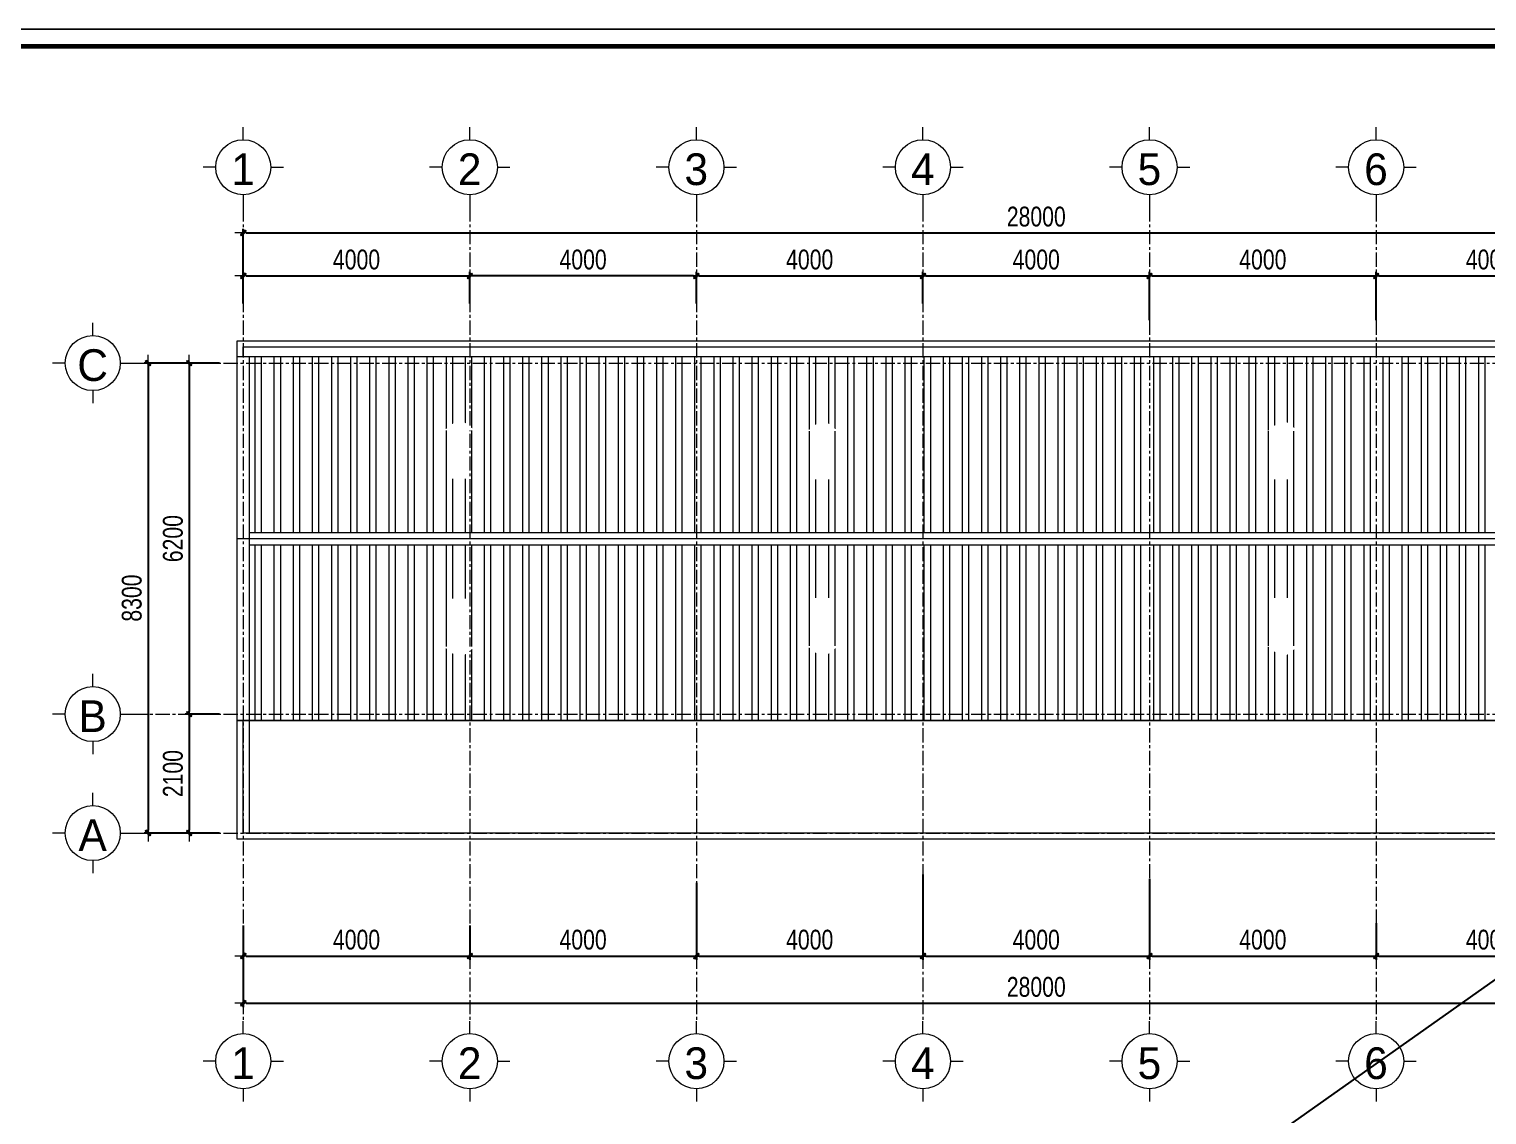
# Model space of a CAD drawing. Header units: millimetres. Extents: x 5243337 to 5938936, y 490824 to 785930.
# Drawn here: x 5692584 to 5718318, y 619977 to 639154 of the extents above; entities that cross this region are included whole.
import ezdxf
from ezdxf.enums import TextEntityAlignment as Align

# ---------------------------------------------------------------- set-up
doc = ezdxf.new("R2010")
doc.units = ezdxf.units.MM
doc.header["$MEASUREMENT"] = 0
doc.header["$PDMODE"] = 32
doc.linetypes.add('CENTER', pattern=[2, 1.25, -0.25, 0.25, -0.25])
doc.layers.get('0').update_dxf_attribs({"lineweight": 0})
doc.layers.get('Defpoints').update_dxf_attribs({"lineweight": 0})
for name, color, linetype, lineweight in [('dim', 144, 'Continuous', 13), ('hatch1', 136, 'Continuous', 9), ('Khungten_LCDI', 7, 'Continuous', 25), ('LC Dim', 8, 'Continuous', 18), ('LC Hatch', 252, 'Continuous', 9), ('LC ISO', 153, 'Continuous', 13), ('LC Net manh', 9, 'Continuous', 5), ('LC Net thay', 7, 'Continuous', 25), ('LC Text1', 3, 'Continuous', 20), ('text', 1, 'Continuous', 20), ('thay1', 63, 'Continuous', 18), ('truc', 76, 'CENTER', 9)]:
    doc.layers.add(name, color=color, linetype=linetype, lineweight=lineweight)
doc.layers.add('KCS_Plotter', color=11, linetype='Continuous', plot=False)
doc.layers.add('KICHTHUOC', color=9, linetype='Continuous')
doc.styles.add('EG Hai', font='VHAVANB.TTF')
doc.styles.add('HOATBIF', font='hoatbif.shx', dxfattribs={"width": 0.8})
doc.styles.add('Khungten', font='VHAVAN.TTF', dxfattribs={"width": 0.9, "height": 5000})
doc.styles.add('Title', font='VHBLACK.TTF')
doc.dimstyles.new('1-100', dxfattribs={"dimscale": 100, "dimtxt": 2.5, "dimasz": 0.35, "dimexe": 0.5, "dimexo": 0, "dimgap": 0.8, "dimtad": 1, "dimdec": 0, "dimzin": 0, "dimdsep": 46, "dimtxsty": 'HOATBIF', "dimblk1": 'DOT', "dimblk2": 'DOT', "dimsah": 1, "dimcen": -1, "dimdle": 1, "dimclrd": 256, "dimclre": 256, "dimclrt": 4, "dimadec": 3, "dimazin": 2, "dimtfac": 0.3333333333333333, "dimtdec": 0, "dimtix": 1, "dimtmove": 2, "dimatfit": 3, "dimldrblk": 'DOT', "dimfxl": 1, "dimtvp": 0.8333333333333334, "dimtolj": 1, "dimtzin": 0, "dimarcsym": 0})

# ---------------------------------------------------------------- blocks, each defined once
blk = doc.blocks.new('DOT')
at = {"layer": 'dim'}
for p, q in [((-3, 0), (3, 0)), ((-1, -1), (1, 1))]:
    blk.add_line(p, q, dxfattribs=at)
blk.add_lwpolyline([(0.5, 1), (-1, -0.5), (-0.5, -1), (1, 0.5)], close=True, dxfattribs=at)
blk = doc.blocks.new('*D790')
at = {"layer": 'Defpoints', "color": 0, "ltscale": 300, "transparency": 16777216}
for p in [(5700363.567401103, 634795.7116211415), (5696363.567401103, 634309.7116211415), (5700363.567401103, 634309.7116211415)]:
    blk.add_point(p, dxfattribs=at)
at = {"layer": 'LC Dim', "lineweight": -2, "ltscale": 300, "transparency": 16777216}
for p, q in [((5696363.567401103, 634309.7116211415), (5696363.567401103, 634865.7116211415)), ((5700363.567401103, 634309.7116211415), (5700363.567401103, 634865.7116211415)), ((5696412.567401103, 634795.7116211415), (5700314.567401103, 634795.7116211415))]:
    blk.add_line(p, q, dxfattribs=at)
at = {"layer": 'LC Dim', "lineweight": -2, "ltscale": 300, "transparency": 16777216, "xscale": 49, "yscale": 49, "zscale": 49, "rotation": 180}
blk.add_blockref('DOT', (5696363.567401103, 634795.7116211415), dxfattribs=at)
at = {"layer": 'LC Dim', "lineweight": -2, "ltscale": 300, "transparency": 16777216, "xscale": 49, "yscale": 49, "zscale": 49}
blk.add_blockref('DOT', (5700363.567401103, 634795.7116211415), dxfattribs=at)
at = {"layer": 'LC Dim', "color": 4, "ltscale": 300, "transparency": 16777216, "insert": (5698363.567401103, 635082.7116211415), "char_height": 350, "attachment_point": 5, "style": 'HOATBIF'}
blk.add_mtext('\\A1;4000', dxfattribs=at)
blk = doc.blocks.new('_Dot')
at = {"color": 0, "linetype": 'ByBlock', "lineweight": -2}
blk.add_line((-0.5, 0), (-1, 0), dxfattribs=at)
at = {"color": 0, "linetype": 'ByBlock', "const_width": 0.5}
blk.add_lwpolyline([(-0.25, 0, 1), (0.25, 0, 1)], format="xyb", close=True, dxfattribs=at)
blk = doc.blocks.new('*D791')
at = {"layer": 'Defpoints', "color": 0, "ltscale": 300, "transparency": 16777216}
for p in [(5700363.567401103, 634795.7116211415), (5700363.567401103, 634309.7116211415), (5704363.567401102, 634309.7116211415)]:
    blk.add_point(p, dxfattribs=at)
at = {"layer": 'LC Dim', "lineweight": -2, "ltscale": 300, "transparency": 16777216}
for p, q in [((5700363.567401103, 634309.7116211415), (5700363.567401103, 634865.7116211415)), ((5704363.567401102, 634309.7116211415), (5704363.567401102, 634865.7116211415)), ((5704314.567401102, 634795.7116211415), (5700412.567401103, 634795.7116211415))]:
    blk.add_line(p, q, dxfattribs=at)
at = {"layer": 'LC Dim', "lineweight": -2, "ltscale": 300, "transparency": 16777216, "xscale": 49, "yscale": 49, "zscale": 49, "rotation": 180}
blk.add_blockref('DOT', (5700363.567401103, 634795.7116211415), dxfattribs=at)
at = {"layer": 'LC Dim', "lineweight": -2, "ltscale": 300, "transparency": 16777216, "xscale": 49, "yscale": 49, "zscale": 49}
blk.add_blockref('DOT', (5704363.567401102, 634795.7116211415), dxfattribs=at)
at = {"layer": 'LC Dim', "color": 4, "ltscale": 300, "transparency": 16777216, "insert": (5702363.567401102, 635082.7116211415), "char_height": 350, "attachment_point": 5, "style": 'HOATBIF'}
blk.add_mtext('\\A1;4000', dxfattribs=at)
blk = doc.blocks.new('*D792')
at = {"layer": 'Defpoints', "color": 0, "ltscale": 300, "transparency": 16777216}
for p in [(5695944.170315268, 633255.2116211418), (5695409.670315317, 627055.2116211418), (5695944.170315268, 627055.2116211418)]:
    blk.add_point(p, dxfattribs=at)
at = {"layer": 'LC Dim', "lineweight": -2, "ltscale": 300, "transparency": 16777216}
for p, q in [((5695944.170315268, 633255.2116211418), (5695339.670315317, 633255.2116211418)), ((5695409.670315317, 633206.2116211418), (5695409.670315317, 627104.2116211418)), ((5695944.170315268, 627055.2116211418), (5695339.670315317, 627055.2116211418))]:
    blk.add_line(p, q, dxfattribs=at)
at = {"layer": 'LC Dim', "lineweight": -2, "ltscale": 300, "transparency": 16777216, "xscale": 49, "yscale": 49, "zscale": 49}
for p, rotation in [((5695409.670315317, 633255.2116211418), 90), ((5695409.670315317, 627055.2116211418), 270)]:
    blk.add_blockref('DOT', p, dxfattribs=dict(at, rotation=rotation))
at = {"layer": 'LC Dim', "color": 4, "ltscale": 300, "transparency": 16777216, "insert": (5695122.670315316, 630155.21162114), "char_height": 350, "attachment_point": 5, "rotation": 90, "style": 'HOATBIF'}
blk.add_mtext('\\A1;6200', dxfattribs=at)
blk = doc.blocks.new('*D793')
at = {"layer": 'Defpoints', "color": 0, "ltscale": 300, "transparency": 16777216}
for p in [(5695944.170315268, 627055.2116211418), (5695409.670315315, 624955.2116211418), (5695944.170315268, 624955.2116211418)]:
    blk.add_point(p, dxfattribs=at)
at = {"layer": 'LC Dim', "lineweight": -2, "ltscale": 300, "transparency": 16777216}
for p, q in [((5695944.170315268, 627055.2116211418), (5695339.670315315, 627055.2116211418)), ((5695409.670315315, 627006.2116211418), (5695409.670315315, 625004.2116211418)), ((5695944.170315268, 624955.2116211418), (5695339.670315315, 624955.2116211418))]:
    blk.add_line(p, q, dxfattribs=at)
at = {"layer": 'LC Dim', "lineweight": -2, "ltscale": 300, "transparency": 16777216, "xscale": 49, "yscale": 49, "zscale": 49}
for p, rotation in [((5695409.670315315, 627055.2116211418), 90), ((5695409.670315315, 624955.2116211418), 270)]:
    blk.add_blockref('DOT', p, dxfattribs=dict(at, rotation=rotation))
at = {"layer": 'LC Dim', "color": 4, "ltscale": 300, "transparency": 16777216, "insert": (5695122.670315314, 626005.21162114), "char_height": 350, "attachment_point": 5, "rotation": 90, "style": 'HOATBIF'}
blk.add_mtext('\\A1;2100', dxfattribs=at)
blk = doc.blocks.new('*D794')
at = {"layer": 'Defpoints', "color": 0, "ltscale": 300, "transparency": 16777216}
for p in [(5695944.170315268, 633255.2116211418), (5694683.670315315, 624955.2116211418), (5695944.170315268, 624955.2116211418)]:
    blk.add_point(p, dxfattribs=at)
at = {"layer": 'LC Dim', "lineweight": -2, "ltscale": 300, "transparency": 16777216}
for p, q in [((5695944.170315268, 633255.2116211418), (5694613.670315315, 633255.2116211418)), ((5694683.670315315, 633206.2116211418), (5694683.670315315, 625004.2116211418)), ((5695944.170315268, 624955.2116211418), (5694613.670315315, 624955.2116211418))]:
    blk.add_line(p, q, dxfattribs=at)
at = {"layer": 'LC Dim', "lineweight": -2, "ltscale": 300, "transparency": 16777216, "xscale": 49, "yscale": 49, "zscale": 49}
for p, rotation in [((5694683.670315315, 633255.2116211418), 90), ((5694683.670315315, 624955.2116211418), 270)]:
    blk.add_blockref('DOT', p, dxfattribs=dict(at, rotation=rotation))
at = {"layer": 'LC Dim', "color": 4, "ltscale": 300, "transparency": 16777216, "insert": (5694396.670315314, 629105.21162114), "char_height": 350, "attachment_point": 5, "rotation": 90, "style": 'HOATBIF'}
blk.add_mtext('\\A1;8300', dxfattribs=at)
blk = doc.blocks.new('*D798')
at = {"layer": 'Defpoints', "color": 0, "ltscale": 300, "transparency": 16777216}
for p in [(5724363.567401103, 635554.3436689046), (5696363.567401103, 634309.7116211415), (5724363.567401103, 634309.7116211415)]:
    blk.add_point(p, dxfattribs=at)
at = {"layer": 'LC Dim', "lineweight": -2, "ltscale": 300, "transparency": 16777216}
for p, q in [((5696363.567401103, 634309.7116211415), (5696363.567401103, 635624.3436689046)), ((5696412.567401103, 635554.3436689046), (5724314.567401103, 635554.3436689046)), ((5724363.567401103, 634309.7116211415), (5724363.567401103, 635624.3436689046))]:
    blk.add_line(p, q, dxfattribs=at)
at = {"layer": 'LC Dim', "lineweight": -2, "ltscale": 300, "transparency": 16777216, "xscale": 49, "yscale": 49, "zscale": 49, "rotation": 180}
blk.add_blockref('DOT', (5696363.567401103, 635554.3436689046), dxfattribs=at)
at = {"layer": 'LC Dim', "lineweight": -2, "ltscale": 300, "transparency": 16777216, "xscale": 49, "yscale": 49, "zscale": 49}
blk.add_blockref('DOT', (5724363.567401103, 635554.3436689046), dxfattribs=at)
at = {"layer": 'LC Dim', "color": 4, "ltscale": 300, "transparency": 16777216, "insert": (5710363.567401103, 635841.3436689046), "char_height": 350, "attachment_point": 5, "style": 'HOATBIF'}
blk.add_mtext('\\A1;28000', dxfattribs=at)
blk = doc.blocks.new('*D799')
at = {"layer": 'Defpoints', "color": 0, "ltscale": 300, "transparency": 16777216}
for p in [(5708363.567401103, 634795.711619585), (5704363.567401102, 634309.7116211415), (5708363.567401103, 634309.7116211415)]:
    blk.add_point(p, dxfattribs=at)
at = {"layer": 'LC Dim', "lineweight": -2, "ltscale": 300, "transparency": 16777216}
for p, q in [((5704363.567401102, 634309.7116211415), (5704363.567401102, 634865.711619585)), ((5708363.567401103, 634309.7116211415), (5708363.567401103, 634865.711619585)), ((5704412.567401102, 634795.711619585), (5708314.567401103, 634795.711619585))]:
    blk.add_line(p, q, dxfattribs=at)
at = {"layer": 'LC Dim', "lineweight": -2, "ltscale": 300, "transparency": 16777216, "xscale": 49, "yscale": 49, "zscale": 49, "rotation": 180}
blk.add_blockref('DOT', (5704363.567401102, 634795.711619585), dxfattribs=at)
at = {"layer": 'LC Dim', "lineweight": -2, "ltscale": 300, "transparency": 16777216, "xscale": 49, "yscale": 49, "zscale": 49}
blk.add_blockref('DOT', (5708363.567401103, 634795.711619585), dxfattribs=at)
at = {"layer": 'LC Dim', "color": 4, "ltscale": 300, "transparency": 16777216, "insert": (5706363.567401102, 635082.711619585), "char_height": 350, "attachment_point": 5, "style": 'HOATBIF'}
blk.add_mtext('\\A1;4000', dxfattribs=at)
blk = doc.blocks.new('*D800')
at = {"layer": 'Defpoints', "color": 0, "ltscale": 300, "transparency": 16777216}
for p in [(5712363.567401103, 634795.711619585), (5708363.567401103, 634309.7116211415), (5712363.567401103, 634016.3436689046)]:
    blk.add_point(p, dxfattribs=at)
at = {"layer": 'LC Dim', "lineweight": -2, "ltscale": 300, "transparency": 16777216}
for p, q in [((5708363.567401103, 634309.7116211415), (5708363.567401103, 634865.711619585)), ((5712363.567401103, 634016.3436689046), (5712363.567401103, 634865.711619585)), ((5708412.567401103, 634795.711619585), (5712314.567401103, 634795.711619585))]:
    blk.add_line(p, q, dxfattribs=at)
at = {"layer": 'LC Dim', "lineweight": -2, "ltscale": 300, "transparency": 16777216, "xscale": 49, "yscale": 49, "zscale": 49, "rotation": 180}
blk.add_blockref('DOT', (5708363.567401103, 634795.711619585), dxfattribs=at)
at = {"layer": 'LC Dim', "lineweight": -2, "ltscale": 300, "transparency": 16777216, "xscale": 49, "yscale": 49, "zscale": 49}
blk.add_blockref('DOT', (5712363.567401103, 634795.711619585), dxfattribs=at)
at = {"layer": 'LC Dim', "color": 4, "ltscale": 300, "transparency": 16777216, "insert": (5710363.567401103, 635082.711619585), "char_height": 350, "attachment_point": 5, "style": 'HOATBIF'}
blk.add_mtext('\\A1;4000', dxfattribs=at)
blk = doc.blocks.new('*D801')
at = {"layer": 'Defpoints', "color": 0, "ltscale": 300, "transparency": 16777216}
for p in [(5716363.567401103, 634795.711619585), (5712363.567401103, 634016.3436689046), (5716363.567401103, 634016.3436689046)]:
    blk.add_point(p, dxfattribs=at)
at = {"layer": 'LC Dim', "lineweight": -2, "ltscale": 300, "transparency": 16777216}
for p, q in [((5712363.567401103, 634016.3436689046), (5712363.567401103, 634865.711619585)), ((5716363.567401103, 634016.3436689046), (5716363.567401103, 634865.711619585)), ((5712412.567401103, 634795.711619585), (5716314.567401103, 634795.711619585))]:
    blk.add_line(p, q, dxfattribs=at)
at = {"layer": 'LC Dim', "lineweight": -2, "ltscale": 300, "transparency": 16777216, "xscale": 49, "yscale": 49, "zscale": 49, "rotation": 180}
blk.add_blockref('DOT', (5712363.567401103, 634795.711619585), dxfattribs=at)
at = {"layer": 'LC Dim', "lineweight": -2, "ltscale": 300, "transparency": 16777216, "xscale": 49, "yscale": 49, "zscale": 49}
blk.add_blockref('DOT', (5716363.567401103, 634795.711619585), dxfattribs=at)
at = {"layer": 'LC Dim', "color": 4, "ltscale": 300, "transparency": 16777216, "insert": (5714363.567401103, 635082.711619585), "char_height": 350, "attachment_point": 5, "style": 'HOATBIF'}
blk.add_mtext('\\A1;4000', dxfattribs=at)
blk = doc.blocks.new('*D802')
at = {"layer": 'Defpoints', "color": 0, "ltscale": 300, "transparency": 16777216}
for p in [(5720363.567401103, 634795.711619585), (5720363.567401103, 634212.3436689046), (5716363.567401103, 634016.3436689046)]:
    blk.add_point(p, dxfattribs=at)
at = {"layer": 'LC Dim', "lineweight": -2, "ltscale": 300, "transparency": 16777216}
for p, q in [((5716363.567401103, 634016.3436689046), (5716363.567401103, 634865.711619585)), ((5720363.567401103, 634212.3436689046), (5720363.567401103, 634865.711619585)), ((5716412.567401103, 634795.711619585), (5720314.567401103, 634795.711619585))]:
    blk.add_line(p, q, dxfattribs=at)
at = {"layer": 'LC Dim', "lineweight": -2, "ltscale": 300, "transparency": 16777216, "xscale": 49, "yscale": 49, "zscale": 49, "rotation": 180}
blk.add_blockref('DOT', (5716363.567401103, 634795.711619585), dxfattribs=at)
at = {"layer": 'LC Dim', "lineweight": -2, "ltscale": 300, "transparency": 16777216, "xscale": 49, "yscale": 49, "zscale": 49}
blk.add_blockref('DOT', (5720363.567401103, 634795.711619585), dxfattribs=at)
at = {"layer": 'LC Dim', "color": 4, "ltscale": 300, "transparency": 16777216, "insert": (5718363.567401103, 635082.711619585), "char_height": 350, "attachment_point": 5, "style": 'HOATBIF'}
blk.add_mtext('\\A1;4000', dxfattribs=at)
blk = doc.blocks.new('TTRUC')
at = {"layer": 'LC ISO'}
for p, q in [((0, 6.94551799677526), (0, 10.13175513561828)), ((-6.94551799677526, 0), (-10.13175513561828, 0)), ((6.94551799677526, 0), (10.13175513561828, 0)), ((0, -6.94551799677526), (0, -10.13175513561828))]:
    blk.add_line(p, q, dxfattribs=at)
at = {"layer": 'LC Net manh'}
blk.add_circle((0, 0), 6.94551799677526, dxfattribs=at)
blk = doc.blocks.new('*D804')
at = {"layer": 'Defpoints', "color": 0, "ltscale": 300, "transparency": 16777216}
for p in [(5696363.567401103, 623321.2116211415), (5700363.567401103, 623321.2116211415), (5700363.567401103, 622782.7116211415)]:
    blk.add_point(p, dxfattribs=at)
at = {"layer": 'LC Dim', "lineweight": -2, "ltscale": 300, "transparency": 16777216}
for p, q in [((5696363.567401103, 623321.2116211415), (5696363.567401103, 622712.7116211415)), ((5700363.567401103, 623321.2116211415), (5700363.567401103, 622712.7116211415)), ((5696412.567401103, 622782.7116211415), (5700314.567401103, 622782.7116211415))]:
    blk.add_line(p, q, dxfattribs=at)
at = {"layer": 'LC Dim', "lineweight": -2, "ltscale": 300, "transparency": 16777216, "xscale": 49, "yscale": 49, "zscale": 49, "rotation": 180}
blk.add_blockref('DOT', (5696363.567401103, 622782.7116211415), dxfattribs=at)
at = {"layer": 'LC Dim', "lineweight": -2, "ltscale": 300, "transparency": 16777216, "xscale": 49, "yscale": 49, "zscale": 49}
blk.add_blockref('DOT', (5700363.567401103, 622782.7116211415), dxfattribs=at)
at = {"layer": 'LC Dim', "color": 4, "ltscale": 300, "transparency": 16777216, "insert": (5698363.567401103, 623069.7116211415), "char_height": 350, "attachment_point": 5, "style": 'HOATBIF'}
blk.add_mtext('\\A1;4000', dxfattribs=at)
blk = doc.blocks.new('*D805')
at = {"layer": 'Defpoints', "color": 0, "transparency": 16777216}
for p in [(5704363.567401103, 624073.7116211415), (5700363.567401103, 623321.2116211415), (5704363.567401103, 622782.7116211415)]:
    blk.add_point(p, dxfattribs=at)
at = {"layer": 'LC Dim', "lineweight": -2, "transparency": 16777216}
for p, q in [((5704363.567401103, 624073.7116211415), (5704363.567401103, 622712.7116211415)), ((5700363.567401103, 623321.2116211415), (5700363.567401103, 622712.7116211415)), ((5700412.567401103, 622782.7116211415), (5704314.567401103, 622782.7116211415))]:
    blk.add_line(p, q, dxfattribs=at)
at = {"layer": 'LC Dim', "lineweight": -2, "transparency": 16777216, "xscale": 49, "yscale": 49, "zscale": 49, "rotation": 180}
blk.add_blockref('DOT', (5700363.567401103, 622782.7116211415), dxfattribs=at)
at = {"layer": 'LC Dim', "lineweight": -2, "transparency": 16777216, "xscale": 49, "yscale": 49, "zscale": 49}
blk.add_blockref('DOT', (5704363.567401103, 622782.7116211415), dxfattribs=at)
at = {"layer": 'LC Dim', "color": 4, "transparency": 16777216, "insert": (5702363.567401103, 623069.7116211415), "char_height": 350, "attachment_point": 5, "style": 'HOATBIF'}
blk.add_mtext('\\A1;4000', dxfattribs=at)
blk = doc.blocks.new('*D806')
at = {"layer": 'Defpoints', "color": 0, "transparency": 16777216}
for p in [(5704363.567401103, 624073.7116211415), (5708363.567401103, 624222.2116211415), (5708363.567401103, 622782.7116211415)]:
    blk.add_point(p, dxfattribs=at)
at = {"layer": 'LC Dim', "lineweight": -2, "transparency": 16777216}
for p, q in [((5704363.567401103, 624073.7116211415), (5704363.567401103, 622712.7116211415)), ((5708363.567401103, 624222.2116211415), (5708363.567401103, 622712.7116211415)), ((5704412.567401103, 622782.7116211415), (5708314.567401103, 622782.7116211415))]:
    blk.add_line(p, q, dxfattribs=at)
at = {"layer": 'LC Dim', "lineweight": -2, "transparency": 16777216, "xscale": 49, "yscale": 49, "zscale": 49, "rotation": 180}
blk.add_blockref('DOT', (5704363.567401103, 622782.7116211415), dxfattribs=at)
at = {"layer": 'LC Dim', "lineweight": -2, "transparency": 16777216, "xscale": 49, "yscale": 49, "zscale": 49}
blk.add_blockref('DOT', (5708363.567401103, 622782.7116211415), dxfattribs=at)
at = {"layer": 'LC Dim', "color": 4, "transparency": 16777216, "insert": (5706363.567401103, 623069.7116211415), "char_height": 350, "attachment_point": 5, "style": 'HOATBIF'}
blk.add_mtext('\\A1;4000', dxfattribs=at)
blk = doc.blocks.new('*D807')
at = {"layer": 'Defpoints', "color": 0, "transparency": 16777216}
for p in [(5708363.567401103, 624222.2116211415), (5712363.567401103, 624145.4564612103), (5712363.567401103, 622782.7116211415)]:
    blk.add_point(p, dxfattribs=at)
at = {"layer": 'LC Dim', "lineweight": -2, "transparency": 16777216}
for p, q in [((5708363.567401103, 624222.2116211415), (5708363.567401103, 622712.7116211415)), ((5712363.567401103, 624145.4564612103), (5712363.567401103, 622712.7116211415)), ((5708412.567401103, 622782.7116211415), (5712314.567401103, 622782.7116211415))]:
    blk.add_line(p, q, dxfattribs=at)
at = {"layer": 'LC Dim', "lineweight": -2, "transparency": 16777216, "xscale": 49, "yscale": 49, "zscale": 49, "rotation": 180}
blk.add_blockref('DOT', (5708363.567401103, 622782.7116211415), dxfattribs=at)
at = {"layer": 'LC Dim', "lineweight": -2, "transparency": 16777216, "xscale": 49, "yscale": 49, "zscale": 49}
blk.add_blockref('DOT', (5712363.567401103, 622782.7116211415), dxfattribs=at)
at = {"layer": 'LC Dim', "color": 4, "transparency": 16777216, "insert": (5710363.567401103, 623069.7116211415), "char_height": 350, "attachment_point": 5, "style": 'HOATBIF'}
blk.add_mtext('\\A1;4000', dxfattribs=at)
blk = doc.blocks.new('*D808')
at = {"layer": 'Defpoints', "color": 0, "transparency": 16777216}
for p in [(5712363.567401103, 624145.4564612103), (5716363.567401103, 623362.2116211415), (5716363.567401103, 622782.7116211415)]:
    blk.add_point(p, dxfattribs=at)
at = {"layer": 'LC Dim', "lineweight": -2, "transparency": 16777216}
for p, q in [((5712363.567401103, 624145.4564612103), (5712363.567401103, 622712.7116211415)), ((5716363.567401103, 623362.2116211415), (5716363.567401103, 622712.7116211415)), ((5712412.567401103, 622782.7116211415), (5716314.567401103, 622782.7116211415))]:
    blk.add_line(p, q, dxfattribs=at)
at = {"layer": 'LC Dim', "lineweight": -2, "transparency": 16777216, "xscale": 49, "yscale": 49, "zscale": 49, "rotation": 180}
blk.add_blockref('DOT', (5712363.567401103, 622782.7116211415), dxfattribs=at)
at = {"layer": 'LC Dim', "lineweight": -2, "transparency": 16777216, "xscale": 49, "yscale": 49, "zscale": 49}
blk.add_blockref('DOT', (5716363.567401103, 622782.7116211415), dxfattribs=at)
at = {"layer": 'LC Dim', "color": 4, "transparency": 16777216, "insert": (5714363.567401103, 623069.7116211415), "char_height": 350, "attachment_point": 5, "style": 'HOATBIF'}
blk.add_mtext('\\A1;4000', dxfattribs=at)
blk = doc.blocks.new('*D809')
at = {"layer": 'Defpoints', "color": 0, "transparency": 16777216}
for p in [(5716363.567401103, 623362.2116211415), (5720363.567401103, 623362.2116211415), (5720363.567401103, 622782.7116211415)]:
    blk.add_point(p, dxfattribs=at)
at = {"layer": 'LC Dim', "lineweight": -2, "transparency": 16777216}
for p, q in [((5716363.567401103, 623362.2116211415), (5716363.567401103, 622712.7116211415)), ((5720363.567401103, 623362.2116211415), (5720363.567401103, 622712.7116211415)), ((5716412.567401103, 622782.7116211415), (5720314.567401103, 622782.7116211415))]:
    blk.add_line(p, q, dxfattribs=at)
at = {"layer": 'LC Dim', "lineweight": -2, "transparency": 16777216, "xscale": 49, "yscale": 49, "zscale": 49, "rotation": 180}
blk.add_blockref('DOT', (5716363.567401103, 622782.7116211415), dxfattribs=at)
at = {"layer": 'LC Dim', "lineweight": -2, "transparency": 16777216, "xscale": 49, "yscale": 49, "zscale": 49}
blk.add_blockref('DOT', (5720363.567401103, 622782.7116211415), dxfattribs=at)
at = {"layer": 'LC Dim', "color": 4, "transparency": 16777216, "insert": (5718363.567401103, 623069.7116211415), "char_height": 350, "attachment_point": 5, "style": 'HOATBIF'}
blk.add_mtext('\\A1;4000', dxfattribs=at)
blk = doc.blocks.new('*D811')
at = {"layer": 'Defpoints', "color": 0, "transparency": 16777216}
for p in [(5696363.567401103, 623321.2116211415), (5724363.567401103, 623321.2116211415), (5724363.567401103, 621948.7116211415)]:
    blk.add_point(p, dxfattribs=at)
at = {"layer": 'LC Dim', "lineweight": -2, "transparency": 16777216}
for p, q in [((5696363.567401103, 623321.2116211415), (5696363.567401103, 621878.7116211415)), ((5724363.567401103, 623321.2116211415), (5724363.567401103, 621878.7116211415)), ((5696412.567401103, 621948.7116211415), (5724314.567401103, 621948.7116211415))]:
    blk.add_line(p, q, dxfattribs=at)
at = {"layer": 'LC Dim', "lineweight": -2, "transparency": 16777216, "xscale": 49, "yscale": 49, "zscale": 49, "rotation": 180}
blk.add_blockref('DOT', (5696363.567401103, 621948.7116211415), dxfattribs=at)
at = {"layer": 'LC Dim', "lineweight": -2, "transparency": 16777216, "xscale": 49, "yscale": 49, "zscale": 49}
blk.add_blockref('DOT', (5724363.567401103, 621948.7116211415), dxfattribs=at)
at = {"layer": 'LC Dim', "color": 4, "transparency": 16777216, "insert": (5710363.567401103, 622235.7116211415), "char_height": 350, "attachment_point": 5, "style": 'HOATBIF'}
blk.add_mtext('\\A1;28000', dxfattribs=at)
blk = doc.blocks.new('ha tang Nui Beo')
at = {"layer": 'Defpoints', "lineweight": 0}
blk.add_lwpolyline([(-1199.999999587424, -14849.99999999255), (-1199.999999587424, 14849.99999999255), (40799.99891110789, 14849.99999999255), (40799.99891110789, -14849.99999999255)], close=True, dxfattribs=at)
at = {"layer": 'Khungten_LCDI', "color": 5, "lineweight": 60}
blk.add_lwpolyline([(-4.656612873077393e-09, -14649.99999999255), (-4.656612873077393e-09, 14649.99999999255), (40599.99891116749, 14649.99999999255), (40599.99891116749, -14649.99999999255)], close=True, dxfattribs=at)
at = {"color": 7, "style": 'Khungten', "width": 0.8}
for tag, p in [('REVISION', (39498.75262444746, -10746.30395446718)), ('NGAYHT', (39546.0741361035, -11609.37091637403))]:
    blk.add_attdef(tag, text='', height=199.998925739526, dxfattribs=at).set_placement(p, align=Align.CENTER)
at = {"layer": 'LC Text1', "style": 'Title', "width": 1.48591522556321}
for tag, p, p2 in [('TENBANVE1', (36912.65764486324, -8885.760238945484), (40339.14494543802, -8885.760238945484)), ('TENBANVE2', (36912.65764486324, -9562.465564332902), (40339.14494543802, -9562.465564332902))]:
    blk.add_attdef(tag, text='', height=249.9999935159641, dxfattribs=at).set_placement(p, p2, align=Align.FIT)
at = {"layer": 'LC Text1', "style": 'Title', "width": 0.7}
blk.add_attdef('SOBANVE', text='', height=249.9999935159641, dxfattribs=at).set_placement((39561.9822352482, -13896.18071823567), align=Align.CENTER)

msp = doc.modelspace()

# ---------------------------------------------------------------- hatches: boundary and pattern name
at = {"layer": 'hatch1'}
h = msp.add_hatch(dxfattribs=at)
h.set_pattern_fill('ANSI32', color=256, scale=900, angle=45)
h.set_pattern_definition([(90, (-21012.93259889819, -22090.28837875405), (-337.5000000000001, 0), []), (90, (-20900.43259908725, -21977.78837894287), (-337.5000000000001, 0), [])])
h.paths.add_polyline_path([(5696473.567401103, 633365.2116211415), (5696473.567401103, 630265.2116211415), (5724253.567401103, 630265.2116211415), (5724253.567401103, 633365.2116211415)])
h.paths.add_polyline_path([(5714448.405747432, 632054.3488891016), (5714717.067401102, 632266.2529152913), (5714985.729054772, 632054.3488891016), (5714887.419509829, 632054.3488891016), (5714887.419509829, 631204.2116212458), (5714546.715292376, 631204.2116212458), (5714546.715292376, 632054.3488891016)], flags=16)
h.paths.add_polyline_path([(5706763.919509829, 631204.2116212458), (5706423.215292376, 631204.2116212458), (5706423.215292376, 632054.3488891016), (5706324.905747432, 632054.3488891016), (5706593.567401102, 632266.2529152913), (5706862.229054772, 632054.3488891016), (5706763.919509829, 632054.3488891016)], flags=16)
h.paths.add_polyline_path([(5700352.419509829, 631215.7116212458), (5700011.715292376, 631215.7116212458), (5700011.715292376, 632065.8488891016), (5699913.405747432, 632065.8488891016), (5700182.067401102, 632277.7529152913), (5700450.729054772, 632065.8488891016), (5700352.419509829, 632065.8488891016)], flags=16)
h.paths.add_polyline_path([(5721799.405747432, 632026.3488891016), (5722068.067401102, 632238.2529152913), (5722336.729054772, 632026.3488891016), (5722238.419509829, 632026.3488891016), (5722238.419509829, 631176.2116212458), (5721897.715292376, 631176.2116212458), (5721897.715292376, 632026.3488891016)], flags=16)
h.paths.add_polyline_path([(5720913.567401103, 626945.2116211415), (5724253.567401103, 626945.2116211415), (5724253.567401103, 630045.2116211415), (5696473.567401103, 630045.2116211415), (5696473.567401103, 626945.2116211415)])
h.paths.add_polyline_path([(5714448.405747432, 628256.0743531812), (5714546.715292376, 628256.0743531812), (5714546.715292376, 629106.211621037), (5714887.419509829, 629106.211621037), (5714887.419509829, 628256.0743531812), (5714985.729054772, 628256.0743531812), (5714717.067401102, 628044.1703269915)], flags=16)
h.paths.add_polyline_path([(5706862.229054772, 628256.0743531812), (5706593.567401102, 628044.1703269915), (5706324.905747432, 628256.0743531812), (5706423.215292376, 628256.0743531812), (5706423.215292376, 629106.211621037), (5706763.919509829, 629106.211621037), (5706763.919509829, 628256.0743531812)], flags=16)
h.paths.add_polyline_path([(5721799.405747432, 628284.0743531812), (5721897.715292376, 628284.0743531812), (5721897.715292376, 629134.211621037), (5722238.419509829, 629134.211621037), (5722238.419509829, 628284.0743531812), (5722336.729054772, 628284.0743531812), (5722068.067401102, 628072.1703269915)], flags=16)
h.paths.add_polyline_path([(5700450.729054772, 628244.5743531812), (5700182.067401102, 628032.6703269915), (5699913.405747432, 628244.5743531812), (5700011.715292376, 628244.5743531812), (5700011.715292376, 629094.711621037), (5700352.419509829, 629094.711621037), (5700352.419509829, 628244.5743531812)], flags=16)

# ---------------------------------------------------------------- linework, layer by layer
at = {"layer": 'LC ISO'}
for p, q in [((5696473.567401103, 624955.2116211415), (5696473.567401103, 633365.2116211415)), ((5696473.567401103, 630265.2116211415), (5724253.567401103, 630265.2116211415)), ((5696473.567401103, 630045.2116211415), (5724253.567401103, 630045.2116211415))]:
    msp.add_line(p, q, dxfattribs=at)
at = {"layer": 'thay1'}
for p, q in [((5724473.567401103, 633365.2116211415), (5696253.567401103, 633365.2116211415)), ((5696253.567401103, 630155.2116211415), (5724473.567401103, 630155.2116211415))]:
    msp.add_line(p, q, dxfattribs=at)
for points in [[(5720913.567401103, 626945.2116211415), (5696253.567401103, 626945.2116211415), (5696253.567401103, 633650.2116211415), (5724473.567401103, 633650.2116211415), (5724473.567401103, 626945.2116211415), (5720913.567401103, 626945.2116211415)], [(5696363.567401103, 633365.2116211415), (5696363.567401103, 633540.2116211415), (5724363.567401103, 633540.2116211415), (5724363.567401103, 633365.2116211415)], [(5724363.567401103, 624955.2116211415), (5696363.567401103, 624955.2116211415), (5696363.567401103, 626945.2116211415)]]:
    msp.add_lwpolyline(points, dxfattribs=at)
msp.add_lwpolyline([(5696253.567401103, 626945.2116211415), (5724473.567401103, 626945.2116211415), (5724473.567401103, 624845.2116211415), (5696253.567401103, 624845.2116211415)], close=True, dxfattribs=at)
at = {"layer": 'truc', "ltscale": 200}
for p, q in [((5696363.567401103, 636006.0889422977), (5696363.567401103, 621634.5889422977)), ((5700363.567401103, 636006.0889422977), (5700363.567401103, 621634.5889422977)), ((5704363.567401103, 636006.0889422977), (5704363.567401103, 621634.5889422977)), ((5708363.567401103, 636006.0889422977), (5708363.567401103, 621634.5889422977)), ((5712363.567401103, 636006.0889422977), (5712363.567401103, 621634.5889422977)), ((5716363.567401103, 636006.0889422977), (5716363.567401103, 621634.5889422977)), ((5694416.670315267, 633255.2116211415), (5727071.170315267, 633255.2116211415)), ((5694416.670315267, 627055.2116211415), (5727163.170315267, 627055.2116211415)), ((5694416.670315267, 624955.2116211415), (5727035.670315267, 624955.2116211415))]:
    msp.add_line(p, q, dxfattribs=at)

# ---------------------------------------------------------------- block references
at = {"layer": 'KICHTHUOC', "ltscale": 300, "xscale": 70, "yscale": 70, "zscale": 70}
for p in [(5696363.567401103, 636715.311801791), (5700363.567401103, 636715.311801791), (5704363.567401103, 636715.311801791), (5708363.567401103, 636715.311801791), (5712363.567401103, 636715.311801791), (5716363.567401103, 636715.311801791), (5693707.447455773, 633255.2116211415), (5693707.447455773, 627055.2116211415), (5693707.447455773, 624955.2116211415), (5696363.567401103, 620925.3660828045), (5700363.567401103, 620925.3660828045), (5704363.567401103, 620925.3660828045), (5708363.567401103, 620925.3660828045), (5712363.567401103, 620925.3660828045), (5716363.567401103, 620925.3660828045)]:
    msp.add_blockref('TTRUC', p, dxfattribs=at)
at = {"layer": 'LC Net thay', "xscale": 1.500000000004304, "yscale": 1.500000000004304, "zscale": 1.500000000004304}
msp.add_blockref('ha tang Nui Beo', (5680994.019573178, 661429.1821400911), dxfattribs=at)

# ---------------------------------------------------------------- texts
at = {"layer": 'text', "ltscale": 0.2, "style": 'EG Hai'}
for s, p in [('1', (5696360.911458553, 636231.8696876266)), ('2', (5700360.911458553, 636231.8696876266)), ('3', (5704360.911458553, 636231.8696876266)), ('4', (5708360.911458553, 636231.8696876266)), ('5', (5712360.911458553, 636231.8696876266)), ('6', (5716360.911458553, 636231.8696876266)), ('c', (5693704.791513223, 632771.7695069772)), ('b', (5693704.791513223, 626571.7695069772)), ('a', (5693704.791513223, 624471.7695069772)), ('1', (5696360.911458553, 620441.9239686402)), ('2', (5700360.911458553, 620441.9239686402)), ('3', (5704360.911458553, 620441.9239686402)), ('4', (5708360.911458553, 620441.9239686402)), ('5', (5712360.911458553, 620441.9239686402)), ('6', (5716360.911458553, 620441.9239686402))]:
    msp.add_text(s, height=560, dxfattribs=at).set_placement(p, align=Align.BOTTOM_CENTER)

# ---------------------------------------------------------------- dimensions: what is measured, and where the dimension line sits
at = {"layer": 'LC Dim', "ltscale": 300}
for base, p1, p2, picture, middle in [((5724363.567401103, 635554.3436689046), (5696363.567401103, 634309.7116211415), (5724363.567401103, 634309.7116211415), '*D798', (5710363.567401103, 635841.3436689046)), ((5700363.567401103, 634795.7116211415), (5696363.567401103, 634309.7116211415), (5700363.567401103, 634309.7116211415), '*D790', (5698363.567401103, 635082.7116211415)), ((5708363.567401103, 634795.711619585), (5704363.567401102, 634309.7116211415), (5708363.567401103, 634309.7116211415), '*D799', (5706363.567401102, 635082.711619585)), ((5712363.567401103, 634795.711619585), (5708363.567401103, 634309.7116211415), (5712363.567401103, 634016.3436689046), '*D800', (5710363.567401103, 635082.711619585)), ((5716363.567401103, 634795.711619585), (5712363.567401103, 634016.3436689046), (5716363.567401103, 634016.3436689046), '*D801', (5714363.567401103, 635082.711619585)), ((5720363.567401103, 634795.711619585), (5716363.567401103, 634016.3436689046), (5720363.567401103, 634212.3436689046), '*D802', (5718363.567401103, 635082.711619585)), ((5700363.567401103, 622782.7116211415), (5696363.567401103, 623321.2116211415), (5700363.567401103, 623321.2116211415), '*D804', (5698363.567401103, 623069.7116211415))]:
    dim = msp.add_linear_dim(base=base, p1=p1, p2=p2, dimstyle='1-100', override={"dimscale": 140}, dxfattribs=at)
    dim.commit()
    dim.dimension.update_dxf_attribs({"geometry": picture, "text_midpoint": middle})
for base, p1, p2, angle, picture, middle in [((5700363.567401103, 634795.7116211415), (5704363.567401102, 634309.7116211415), (5700363.567401103, 634309.7116211415), 180, '*D791', (5702363.567401102, 635082.7116211415)), ((5694683.670315315, 624955.2116211418), (5695944.170315267, 633255.2116211415), (5695944.170315267, 624955.2116211415), 90, '*D794', (5694396.670315314, 629105.21162114)), ((5695409.670315317, 627055.2116211418), (5695944.170315267, 633255.2116211415), (5695944.170315267, 627055.2116211415), 90, '*D792', (5695122.670315316, 630155.21162114)), ((5695409.670315315, 624955.2116211418), (5695944.170315267, 627055.2116211415), (5695944.170315267, 624955.2116211415), 90, '*D793', (5695122.670315314, 626005.21162114))]:
    dim = msp.add_linear_dim(base=base, p1=p1, p2=p2, angle=angle, dimstyle='1-100', override={"dimscale": 140}, dxfattribs=at)
    dim.commit()
    dim.dimension.update_dxf_attribs({"geometry": picture, "text_midpoint": middle})
at = {"layer": 'LC Dim'}
for base, p1, p2, picture, middle in [((5704363.567401103, 622782.7116211415), (5700363.567401103, 623321.2116211415), (5704363.567401103, 624073.7116211415), '*D805', (5702363.567401103, 623069.7116211415)), ((5708363.567401103, 622782.7116211415), (5704363.567401103, 624073.7116211415), (5708363.567401103, 624222.2116211415), '*D806', (5706363.567401103, 623069.7116211415)), ((5712363.567401103, 622782.7116211415), (5708363.567401103, 624222.2116211415), (5712363.567401103, 624145.4564612103), '*D807', (5710363.567401103, 623069.7116211415)), ((5716363.567401103, 622782.7116211415), (5712363.567401103, 624145.4564612103), (5716363.567401103, 623362.2116211415), '*D808', (5714363.567401103, 623069.7116211415)), ((5724363.567401103, 621948.7116211415), (5696363.567401103, 623321.2116211415), (5724363.567401103, 623321.2116211415), '*D811', (5710363.567401103, 622235.7116211415)), ((5720363.567401103, 622782.7116211415), (5716363.567401103, 623362.2116211415), (5720363.567401103, 623362.2116211415), '*D809', (5718363.567401103, 623069.7116211415))]:
    dim = msp.add_linear_dim(base=base, p1=p1, p2=p2, dimstyle='1-100', override={"dimscale": 140}, dxfattribs=at)
    dim.commit()
    dim.dimension.update_dxf_attribs({"geometry": picture, "text_midpoint": middle})

# ---------------------------------------------------------------- next in the draw order: wipeouts: each hides what was drawn before it
at = {"ltscale": 500}
for points in [[(5700011.715292376, 631215.7116212458), (5700352.419509829, 631215.7116212458), (5700352.419509829, 632065.8488891016), (5700450.729054772, 632065.8488891016), (5700182.067401102, 632277.7529152913), (5699913.405747432, 632065.8488891016), (5700011.715292376, 632065.8488891016)], [(5706423.215292376, 631204.2116212458), (5706763.919509829, 631204.2116212458), (5706763.919509829, 632054.3488891016), (5706862.229054772, 632054.3488891016), (5706593.567401102, 632266.2529152913), (5706324.905747432, 632054.3488891016), (5706423.215292376, 632054.3488891016)], [(5714546.715292376, 631204.2116212458), (5714887.419509829, 631204.2116212458), (5714887.419509829, 632054.3488891016), (5714985.729054772, 632054.3488891016), (5714717.067401102, 632266.2529152913), (5714448.405747432, 632054.3488891016), (5714546.715292376, 632054.3488891016)], [(5700011.715292376, 629094.711621037), (5700352.419509829, 629094.711621037), (5700352.419509829, 628244.5743531812), (5700450.729054772, 628244.5743531812), (5700182.067401102, 628032.6703269915), (5699913.405747432, 628244.5743531812), (5700011.715292376, 628244.5743531812)], [(5706423.215292376, 629106.211621037), (5706763.919509829, 629106.211621037), (5706763.919509829, 628256.0743531812), (5706862.229054772, 628256.0743531812), (5706593.567401102, 628044.1703269915), (5706324.905747432, 628256.0743531812), (5706423.215292376, 628256.0743531812)], [(5714546.715292376, 629106.211621037), (5714887.419509829, 629106.211621037), (5714887.419509829, 628256.0743531812), (5714985.729054772, 628256.0743531812), (5714717.067401102, 628044.1703269915), (5714448.405747432, 628256.0743531812), (5714546.715292376, 628256.0743531812)]]:
    msp.add_wipeout(points, dxfattribs=at).dxf.layer = 'LC Hatch'

# ---------------------------------------------------------------- next in the draw order: linework, layer by layer
at = {"layer": 'KCS_Plotter'}
msp.add_line((5742198.278290463, 639151.1694645556), (5679194.009299897, 594604.1821399329), dxfattribs=at)

# ---------------------------------------------------------------- next in the draw order: block references
at = {"layer": 'LC Net thay', "xscale": 1.500000000004304, "yscale": 1.500000000004304, "zscale": 1.500000000004304}
msp.add_blockref('ha tang Nui Beo', (5680994.009299283, 616879.1821399855), dxfattribs=at)

doc.saveas('drawing.dxf')
